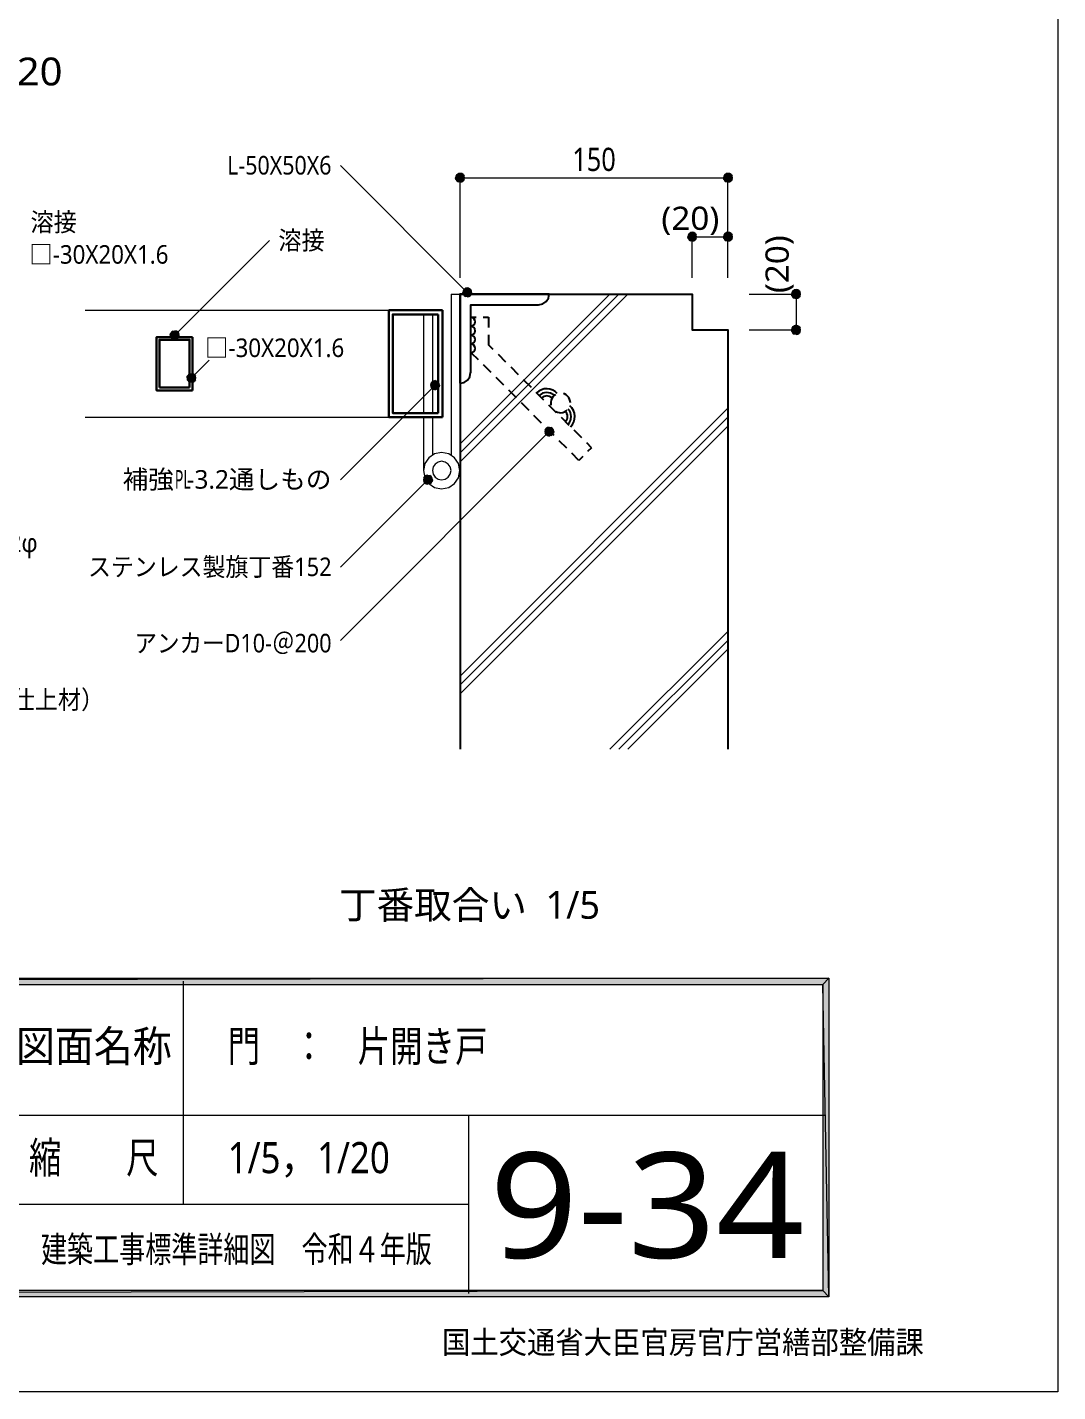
# Model space of a CAD drawing. Header units: millimetres. Extents: x 0 to 420, y 0 to 297.
# Drawn here: x 304.7 to 420.2, y 0 to 152.9 of the extents above; entities that cross this region are included whole.
import ezdxf
from ezdxf.enums import TextEntityAlignment as Align

# ---------------------------------------------------------------- set-up
doc = ezdxf.new("R2010")
doc.units = ezdxf.units.MM
doc.styles.add('kst32b', font='NotoSansJP-Variable.ttf')

msp = doc.modelspace()

# ---------------------------------------------------------------- hatches: boundary and pattern name
h = msp.add_hatch(color=7)
h.paths.add_polyline_path([(352.74, 136.23), (352.7, 136.04), (353.21, 136.04), (352.74, 136.23)])
h.paths.add_polyline_path([(352.7, 136.04), (353.21, 136.04), (352.74, 135.85), (352.7, 136.04)])
h.paths.add_polyline_path([(353.21, 136.04), (352.74, 135.85), (352.85, 135.68), (353.21, 136.04)])
h = msp.add_hatch(color=7)
h.paths.add_polyline_path([(353.21, 136.52), (353.02, 136.5), (353.21, 136.04), (353.21, 136.52)])
h.paths.add_polyline_path([(353.02, 136.5), (353.21, 136.04), (352.85, 136.4), (353.02, 136.5)])
h.paths.add_polyline_path([(353.21, 136.04), (352.85, 136.4), (352.74, 136.23), (353.21, 136.04)])
for points in [[(353.4, 136.5), (353.21, 136.52), (353.21, 136.04), (353.4, 136.5)], [(383.39, 136.5), (383.2, 136.52), (383.2, 136.04), (383.39, 136.5)], [(379.39, 129.9), (379.2, 129.94), (379.2, 129.43), (379.39, 129.9)], [(383.39, 129.9), (383.2, 129.94), (383.2, 129.43), (383.39, 129.9)], [(354.2, 122.75), (354.37, 122.85), (354.01, 123.19), (354.2, 122.75)], [(391.03, 123.47), (390.84, 123.51), (390.84, 123), (391.03, 123.47)], [(391.03, 119.46), (390.84, 119.51), (390.84, 119), (391.03, 119.46)], [(320.78, 118.22), (320.89, 118.05), (321.25, 118.41), (320.78, 118.22)], [(322.64, 113.41), (322.77, 113.24), (323.11, 113.6), (322.64, 113.41)], [(350.88, 112.99), (350.75, 113.16), (350.41, 112.8), (350.88, 112.99)], [(363.66, 107.78), (363.56, 107.95), (363.2, 107.59), (363.66, 107.78)], [(350.08, 102.38), (349.97, 102.55), (349.61, 102.19), (350.08, 102.38)]]:
    msp.add_hatch(color=7).paths.add_polyline_path(points)
h = msp.add_hatch(color=7)
h.paths.add_polyline_path([(353.72, 136.04), (353.67, 136.23), (353.21, 136.04), (353.72, 136.04)])
h.paths.add_polyline_path([(353.67, 136.23), (353.21, 136.04), (353.57, 136.4), (353.67, 136.23)])
h.paths.add_polyline_path([(353.21, 136.04), (353.57, 136.4), (353.4, 136.5), (353.21, 136.04)])
h = msp.add_hatch(color=7)
h.paths.add_polyline_path([(382.74, 136.23), (382.71, 136.04), (383.2, 136.04), (382.74, 136.23)])
h.paths.add_polyline_path([(382.71, 136.04), (383.2, 136.04), (382.74, 135.85), (382.71, 136.04)])
h.paths.add_polyline_path([(383.2, 136.04), (382.74, 135.85), (382.86, 135.68), (383.2, 136.04)])
h = msp.add_hatch(color=7)
h.paths.add_polyline_path([(383.2, 136.52), (383.01, 136.5), (383.2, 136.04), (383.2, 136.52)])
h.paths.add_polyline_path([(383.01, 136.5), (383.2, 136.04), (382.86, 136.4), (383.01, 136.5)])
h.paths.add_polyline_path([(383.2, 136.04), (382.86, 136.4), (382.74, 136.23), (383.2, 136.04)])
h = msp.add_hatch(color=7)
h.paths.add_polyline_path([(383.71, 136.04), (383.67, 136.23), (383.2, 136.04), (383.71, 136.04)])
h.paths.add_polyline_path([(383.67, 136.23), (383.2, 136.04), (383.56, 136.4), (383.67, 136.23)])
h.paths.add_polyline_path([(383.2, 136.04), (383.56, 136.4), (383.39, 136.5), (383.2, 136.04)])
h = msp.add_hatch(color=7)
h.paths.add_polyline_path([(352.85, 135.68), (353.02, 135.57), (353.21, 136.04), (352.85, 135.68)])
h.paths.add_polyline_path([(353.02, 135.57), (353.21, 136.04), (353.21, 135.53), (353.02, 135.57)])
h.paths.add_polyline_path([(353.21, 136.04), (353.21, 135.53), (353.4, 135.57), (353.21, 136.04)])
h = msp.add_hatch(color=7)
h.paths.add_polyline_path([(353.4, 135.57), (353.57, 135.68), (353.21, 136.04), (353.4, 135.57)])
h.paths.add_polyline_path([(353.57, 135.68), (353.21, 136.04), (353.67, 135.85), (353.57, 135.68)])
h.paths.add_polyline_path([(353.21, 136.04), (353.67, 135.85), (353.72, 136.04), (353.21, 136.04)])
h = msp.add_hatch(color=7)
h.paths.add_polyline_path([(382.86, 135.68), (383.01, 135.57), (383.2, 136.04), (382.86, 135.68)])
h.paths.add_polyline_path([(383.01, 135.57), (383.2, 136.04), (383.2, 135.53), (383.01, 135.57)])
h.paths.add_polyline_path([(383.2, 136.04), (383.2, 135.53), (383.39, 135.57), (383.2, 136.04)])
h = msp.add_hatch(color=7)
h.paths.add_polyline_path([(383.39, 135.57), (383.56, 135.68), (383.2, 136.04), (383.39, 135.57)])
h.paths.add_polyline_path([(383.56, 135.68), (383.2, 136.04), (383.67, 135.85), (383.56, 135.68)])
h.paths.add_polyline_path([(383.2, 136.04), (383.67, 135.85), (383.71, 136.04), (383.2, 136.04)])
h = msp.add_hatch(color=7)
h.paths.add_polyline_path([(378.76, 129.62), (378.71, 129.43), (379.2, 129.43), (378.76, 129.62)])
h.paths.add_polyline_path([(378.71, 129.43), (379.2, 129.43), (378.76, 129.24), (378.71, 129.43)])
h.paths.add_polyline_path([(379.2, 129.43), (378.76, 129.24), (378.86, 129.07), (379.2, 129.43)])
h = msp.add_hatch(color=7)
h.paths.add_polyline_path([(379.2, 129.94), (379.01, 129.9), (379.2, 129.43), (379.2, 129.94)])
h.paths.add_polyline_path([(379.01, 129.9), (379.2, 129.43), (378.86, 129.79), (379.01, 129.9)])
h.paths.add_polyline_path([(379.2, 129.43), (378.86, 129.79), (378.76, 129.62), (379.2, 129.43)])
h = msp.add_hatch(color=7)
h.paths.add_polyline_path([(378.86, 129.07), (379.01, 128.97), (379.2, 129.43), (378.86, 129.07)])
h.paths.add_polyline_path([(379.01, 128.97), (379.2, 129.43), (379.2, 128.93), (379.01, 128.97)])
h.paths.add_polyline_path([(379.2, 129.43), (379.2, 128.93), (379.39, 128.97), (379.2, 129.43)])
h = msp.add_hatch(color=7)
h.paths.add_polyline_path([(379.71, 129.43), (379.67, 129.62), (379.2, 129.43), (379.71, 129.43)])
h.paths.add_polyline_path([(379.67, 129.62), (379.2, 129.43), (379.56, 129.79), (379.67, 129.62)])
h.paths.add_polyline_path([(379.2, 129.43), (379.56, 129.79), (379.39, 129.9), (379.2, 129.43)])
h = msp.add_hatch(color=7)
h.paths.add_polyline_path([(379.39, 128.97), (379.56, 129.07), (379.2, 129.43), (379.39, 128.97)])
h.paths.add_polyline_path([(379.56, 129.07), (379.2, 129.43), (379.67, 129.24), (379.56, 129.07)])
h.paths.add_polyline_path([(379.2, 129.43), (379.67, 129.24), (379.71, 129.43), (379.2, 129.43)])
h = msp.add_hatch(color=7)
h.paths.add_polyline_path([(382.74, 129.62), (382.71, 129.43), (383.2, 129.43), (382.74, 129.62)])
h.paths.add_polyline_path([(382.71, 129.43), (383.2, 129.43), (382.74, 129.24), (382.71, 129.43)])
h.paths.add_polyline_path([(383.2, 129.43), (382.74, 129.24), (382.86, 129.07), (383.2, 129.43)])
h = msp.add_hatch(color=7)
h.paths.add_polyline_path([(383.2, 129.94), (383.01, 129.9), (383.2, 129.43), (383.2, 129.94)])
h.paths.add_polyline_path([(383.01, 129.9), (383.2, 129.43), (382.86, 129.79), (383.01, 129.9)])
h.paths.add_polyline_path([(383.2, 129.43), (382.86, 129.79), (382.74, 129.62), (383.2, 129.43)])
h = msp.add_hatch(color=7)
h.paths.add_polyline_path([(382.86, 129.07), (383.01, 128.97), (383.2, 129.43), (382.86, 129.07)])
h.paths.add_polyline_path([(383.01, 128.97), (383.2, 129.43), (383.2, 128.93), (383.01, 128.97)])
h.paths.add_polyline_path([(383.2, 129.43), (383.2, 128.93), (383.39, 128.97), (383.2, 129.43)])
h = msp.add_hatch(color=7)
h.paths.add_polyline_path([(383.71, 129.43), (383.67, 129.62), (383.2, 129.43), (383.71, 129.43)])
h.paths.add_polyline_path([(383.67, 129.62), (383.2, 129.43), (383.56, 129.79), (383.67, 129.62)])
h.paths.add_polyline_path([(383.2, 129.43), (383.56, 129.79), (383.39, 129.9), (383.2, 129.43)])
h = msp.add_hatch(color=7)
h.paths.add_polyline_path([(383.39, 128.97), (383.56, 129.07), (383.2, 129.43), (383.39, 128.97)])
h.paths.add_polyline_path([(383.56, 129.07), (383.2, 129.43), (383.67, 129.24), (383.56, 129.07)])
h.paths.add_polyline_path([(383.2, 129.43), (383.67, 129.24), (383.71, 129.43), (383.2, 129.43)])
h = msp.add_hatch(color=7)
h.paths.add_polyline_path([(353.55, 123.38), (353.5, 123.19), (354.01, 123.19), (353.55, 123.38)])
h.paths.add_polyline_path([(353.5, 123.19), (354.01, 123.19), (353.55, 123), (353.5, 123.19)])
h.paths.add_polyline_path([(354.01, 123.19), (353.55, 123), (353.65, 122.85), (354.01, 123.19)])
h = msp.add_hatch(color=7)
h.paths.add_polyline_path([(354.01, 123.7), (353.82, 123.66), (354.01, 123.19), (354.01, 123.7)])
h.paths.add_polyline_path([(353.82, 123.66), (354.01, 123.19), (353.65, 123.55), (353.82, 123.66)])
h.paths.add_polyline_path([(354.01, 123.19), (353.65, 123.55), (353.55, 123.38), (354.01, 123.19)])
h = msp.add_hatch(color=7)
h.paths.add_polyline_path([(353.65, 122.85), (353.82, 122.75), (354.01, 123.19), (353.65, 122.85)])
h.paths.add_polyline_path([(353.82, 122.75), (354.01, 123.19), (354.01, 122.7), (353.82, 122.75)])
h.paths.add_polyline_path([(354.01, 123.19), (354.01, 122.7), (354.2, 122.75), (354.01, 123.19)])
h = msp.add_hatch(color=7)
h.paths.add_polyline_path([(354.48, 123.38), (354.37, 123.55), (354.01, 123.19), (354.48, 123.38)])
h.paths.add_polyline_path([(354.37, 123.55), (354.01, 123.19), (354.2, 123.66), (354.37, 123.55)])
h.paths.add_polyline_path([(354.01, 123.19), (354.2, 123.66), (354.01, 123.7), (354.01, 123.19)])
h = msp.add_hatch(color=7)
h.paths.add_polyline_path([(354.37, 122.85), (354.48, 123), (354.01, 123.19), (354.37, 122.85)])
h.paths.add_polyline_path([(354.48, 123), (354.01, 123.19), (354.5, 123.19), (354.48, 123)])
h.paths.add_polyline_path([(354.01, 123.19), (354.5, 123.19), (354.48, 123.38), (354.01, 123.19)])
h = msp.add_hatch(color=7)
h.paths.add_polyline_path([(390.38, 123.19), (390.33, 123), (390.84, 123), (390.38, 123.19)])
h.paths.add_polyline_path([(390.33, 123), (390.84, 123), (390.38, 122.81), (390.33, 123)])
h.paths.add_polyline_path([(390.84, 123), (390.38, 122.81), (390.48, 122.64), (390.84, 123)])
h = msp.add_hatch(color=7)
h.paths.add_polyline_path([(390.84, 123.51), (390.65, 123.47), (390.84, 123), (390.84, 123.51)])
h.paths.add_polyline_path([(390.65, 123.47), (390.84, 123), (390.48, 123.36), (390.65, 123.47)])
h.paths.add_polyline_path([(390.84, 123), (390.48, 123.36), (390.38, 123.19), (390.84, 123)])
h = msp.add_hatch(color=7)
h.paths.add_polyline_path([(390.48, 122.64), (390.65, 122.53), (390.84, 123), (390.48, 122.64)])
h.paths.add_polyline_path([(390.65, 122.53), (390.84, 123), (390.84, 122.49), (390.65, 122.53)])
h.paths.add_polyline_path([(390.84, 123), (390.84, 122.49), (391.03, 122.53), (390.84, 123)])
h = msp.add_hatch(color=7)
h.paths.add_polyline_path([(391.35, 123), (391.31, 123.19), (390.84, 123), (391.35, 123)])
h.paths.add_polyline_path([(391.31, 123.19), (390.84, 123), (391.2, 123.36), (391.31, 123.19)])
h.paths.add_polyline_path([(390.84, 123), (391.2, 123.36), (391.03, 123.47), (390.84, 123)])
h = msp.add_hatch(color=7)
h.paths.add_polyline_path([(391.03, 122.53), (391.2, 122.64), (390.84, 123), (391.03, 122.53)])
h.paths.add_polyline_path([(391.2, 122.64), (390.84, 123), (391.31, 122.81), (391.2, 122.64)])
h.paths.add_polyline_path([(390.84, 123), (391.31, 122.81), (391.35, 123), (390.84, 123)])
h = msp.add_hatch(color=7)
h.paths.add_polyline_path([(390.84, 119.51), (390.65, 119.46), (390.84, 119), (390.84, 119.51)])
h.paths.add_polyline_path([(390.65, 119.46), (390.84, 119), (390.48, 119.36), (390.65, 119.46)])
h.paths.add_polyline_path([(390.84, 119), (390.48, 119.36), (390.38, 119.19), (390.84, 119)])
h = msp.add_hatch(color=7)
h.paths.add_polyline_path([(391.35, 119), (391.31, 119.19), (390.84, 119), (391.35, 119)])
h.paths.add_polyline_path([(391.31, 119.19), (390.84, 119), (391.2, 119.36), (391.31, 119.19)])
h.paths.add_polyline_path([(390.84, 119), (391.2, 119.36), (391.03, 119.46), (390.84, 119)])
h = msp.add_hatch(color=7)
h.paths.add_polyline_path([(320.89, 118.75), (320.78, 118.6), (321.25, 118.41), (320.89, 118.75)])
h.paths.add_polyline_path([(320.78, 118.6), (321.25, 118.41), (320.74, 118.41), (320.78, 118.6)])
h.paths.add_polyline_path([(321.25, 118.41), (320.74, 118.41), (320.78, 118.22), (321.25, 118.41)])
h = msp.add_hatch(color=7)
h.paths.add_polyline_path([(321.44, 118.85), (321.25, 118.89), (321.25, 118.41), (321.44, 118.85)])
h.paths.add_polyline_path([(321.25, 118.89), (321.25, 118.41), (321.06, 118.85), (321.25, 118.89)])
h.paths.add_polyline_path([(321.25, 118.41), (321.06, 118.85), (320.89, 118.75), (321.25, 118.41)])
h = msp.add_hatch(color=7)
h.paths.add_polyline_path([(320.89, 118.05), (321.06, 117.94), (321.25, 118.41), (320.89, 118.05)])
h.paths.add_polyline_path([(321.06, 117.94), (321.25, 118.41), (321.25, 117.9), (321.06, 117.94)])
h.paths.add_polyline_path([(321.25, 118.41), (321.25, 117.9), (321.44, 117.94), (321.25, 118.41)])
h = msp.add_hatch(color=7)
h.paths.add_polyline_path([(321.75, 118.41), (321.71, 118.6), (321.25, 118.41), (321.75, 118.41)])
h.paths.add_polyline_path([(321.71, 118.6), (321.25, 118.41), (321.61, 118.75), (321.71, 118.6)])
h.paths.add_polyline_path([(321.25, 118.41), (321.61, 118.75), (321.44, 118.85), (321.25, 118.41)])
h = msp.add_hatch(color=7)
h.paths.add_polyline_path([(321.44, 117.94), (321.61, 118.05), (321.25, 118.41), (321.44, 117.94)])
h.paths.add_polyline_path([(321.61, 118.05), (321.25, 118.41), (321.71, 118.22), (321.61, 118.05)])
h.paths.add_polyline_path([(321.25, 118.41), (321.71, 118.22), (321.75, 118.41), (321.25, 118.41)])
h = msp.add_hatch(color=7)
h.paths.add_polyline_path([(390.38, 119.19), (390.33, 119), (390.84, 119), (390.38, 119.19)])
h.paths.add_polyline_path([(390.33, 119), (390.84, 119), (390.38, 118.81), (390.33, 119)])
h.paths.add_polyline_path([(390.84, 119), (390.38, 118.81), (390.48, 118.64), (390.84, 119)])
h = msp.add_hatch(color=7)
h.paths.add_polyline_path([(390.48, 118.64), (390.65, 118.53), (390.84, 119), (390.48, 118.64)])
h.paths.add_polyline_path([(390.65, 118.53), (390.84, 119), (390.84, 118.49), (390.65, 118.53)])
h.paths.add_polyline_path([(390.84, 119), (390.84, 118.49), (391.03, 118.53), (390.84, 119)])
h = msp.add_hatch(color=7)
h.paths.add_polyline_path([(391.03, 118.53), (391.2, 118.64), (390.84, 119), (391.03, 118.53)])
h.paths.add_polyline_path([(391.2, 118.64), (390.84, 119), (391.31, 118.81), (391.2, 118.64)])
h.paths.add_polyline_path([(390.84, 119), (391.31, 118.81), (391.35, 119), (390.84, 119)])
h = msp.add_hatch(color=7)
h.paths.add_polyline_path([(322.77, 113.96), (322.64, 113.79), (323.11, 113.6), (322.77, 113.96)])
h.paths.add_polyline_path([(322.64, 113.79), (323.11, 113.6), (322.62, 113.6), (322.64, 113.79)])
h.paths.add_polyline_path([(323.11, 113.6), (322.62, 113.6), (322.64, 113.41), (323.11, 113.6)])
h = msp.add_hatch(color=7)
h.paths.add_polyline_path([(323.3, 114.07), (323.11, 114.09), (323.11, 113.6), (323.3, 114.07)])
h.paths.add_polyline_path([(323.11, 114.09), (323.11, 113.6), (322.92, 114.07), (323.11, 114.09)])
h.paths.add_polyline_path([(323.11, 113.6), (322.92, 114.07), (322.77, 113.96), (323.11, 113.6)])
h = msp.add_hatch(color=7)
h.paths.add_polyline_path([(322.77, 113.24), (322.92, 113.14), (323.11, 113.6), (322.77, 113.24)])
h.paths.add_polyline_path([(322.92, 113.14), (323.11, 113.6), (323.11, 113.09), (322.92, 113.14)])
h.paths.add_polyline_path([(323.11, 113.6), (323.11, 113.09), (323.3, 113.14), (323.11, 113.6)])
h = msp.add_hatch(color=7)
h.paths.add_polyline_path([(323.62, 113.6), (323.57, 113.79), (323.11, 113.6), (323.62, 113.6)])
h.paths.add_polyline_path([(323.57, 113.79), (323.11, 113.6), (323.47, 113.96), (323.57, 113.79)])
h.paths.add_polyline_path([(323.11, 113.6), (323.47, 113.96), (323.3, 114.07), (323.11, 113.6)])
h = msp.add_hatch(color=7)
h.paths.add_polyline_path([(323.3, 113.14), (323.47, 113.24), (323.11, 113.6), (323.3, 113.14)])
h.paths.add_polyline_path([(323.47, 113.24), (323.11, 113.6), (323.57, 113.41), (323.47, 113.24)])
h.paths.add_polyline_path([(323.11, 113.6), (323.57, 113.41), (323.62, 113.6), (323.11, 113.6)])
h = msp.add_hatch(color=7)
h.paths.add_polyline_path([(350.22, 113.26), (350.05, 113.16), (350.41, 112.8), (350.22, 113.26)])
h.paths.add_polyline_path([(350.05, 113.16), (350.41, 112.8), (349.95, 112.99), (350.05, 113.16)])
h.paths.add_polyline_path([(350.41, 112.8), (349.95, 112.99), (349.91, 112.8), (350.41, 112.8)])
h = msp.add_hatch(color=7)
h.paths.add_polyline_path([(350.75, 113.16), (350.6, 113.26), (350.41, 112.8), (350.75, 113.16)])
h.paths.add_polyline_path([(350.6, 113.26), (350.41, 112.8), (350.41, 113.31), (350.6, 113.26)])
h.paths.add_polyline_path([(350.41, 112.8), (350.41, 113.31), (350.22, 113.26), (350.41, 112.8)])
h = msp.add_hatch(color=7)
h.paths.add_polyline_path([(349.91, 112.8), (349.95, 112.61), (350.41, 112.8), (349.91, 112.8)])
h.paths.add_polyline_path([(349.95, 112.61), (350.41, 112.8), (350.05, 112.44), (349.95, 112.61)])
h.paths.add_polyline_path([(350.41, 112.8), (350.05, 112.44), (350.22, 112.33), (350.41, 112.8)])
h = msp.add_hatch(color=7)
h.paths.add_polyline_path([(350.22, 112.33), (350.41, 112.29), (350.41, 112.8), (350.22, 112.33)])
h.paths.add_polyline_path([(350.41, 112.29), (350.41, 112.8), (350.6, 112.33), (350.41, 112.29)])
h.paths.add_polyline_path([(350.41, 112.8), (350.6, 112.33), (350.75, 112.44), (350.41, 112.8)])
h = msp.add_hatch(color=7)
h.paths.add_polyline_path([(350.75, 112.44), (350.88, 112.61), (350.41, 112.8), (350.75, 112.44)])
h.paths.add_polyline_path([(350.88, 112.61), (350.41, 112.8), (350.9, 112.8), (350.88, 112.61)])
h.paths.add_polyline_path([(350.41, 112.8), (350.9, 112.8), (350.88, 112.99), (350.41, 112.8)])
h = msp.add_hatch(color=7)
h.paths.add_polyline_path([(363.01, 108.06), (362.86, 107.95), (363.2, 107.59), (363.01, 108.06)])
h.paths.add_polyline_path([(362.86, 107.95), (363.2, 107.59), (362.75, 107.78), (362.86, 107.95)])
h.paths.add_polyline_path([(363.2, 107.59), (362.75, 107.78), (362.71, 107.59), (363.2, 107.59)])
h = msp.add_hatch(color=7)
h.paths.add_polyline_path([(362.71, 107.59), (362.75, 107.4), (363.2, 107.59), (362.71, 107.59)])
h.paths.add_polyline_path([(362.75, 107.4), (363.2, 107.59), (362.86, 107.25), (362.75, 107.4)])
h.paths.add_polyline_path([(363.2, 107.59), (362.86, 107.25), (363.01, 107.15), (363.2, 107.59)])
h = msp.add_hatch(color=7)
h.paths.add_polyline_path([(363.56, 107.95), (363.39, 108.06), (363.2, 107.59), (363.56, 107.95)])
h.paths.add_polyline_path([(363.39, 108.06), (363.2, 107.59), (363.2, 108.1), (363.39, 108.06)])
h.paths.add_polyline_path([(363.2, 107.59), (363.2, 108.1), (363.01, 108.06), (363.2, 107.59)])
h = msp.add_hatch(color=7)
h.paths.add_polyline_path([(363.01, 107.15), (363.2, 107.1), (363.2, 107.59), (363.01, 107.15)])
h.paths.add_polyline_path([(363.2, 107.1), (363.2, 107.59), (363.39, 107.15), (363.2, 107.1)])
h.paths.add_polyline_path([(363.2, 107.59), (363.39, 107.15), (363.56, 107.25), (363.2, 107.59)])
h = msp.add_hatch(color=7)
h.paths.add_polyline_path([(363.56, 107.25), (363.66, 107.4), (363.2, 107.59), (363.56, 107.25)])
h.paths.add_polyline_path([(363.66, 107.4), (363.2, 107.59), (363.71, 107.59), (363.66, 107.4)])
h.paths.add_polyline_path([(363.2, 107.59), (363.71, 107.59), (363.66, 107.78), (363.2, 107.59)])
h = msp.add_hatch(color=7)
h.paths.add_polyline_path([(349.42, 102.66), (349.25, 102.55), (349.61, 102.19), (349.42, 102.66)])
h.paths.add_polyline_path([(349.25, 102.55), (349.61, 102.19), (349.14, 102.38), (349.25, 102.55)])
h.paths.add_polyline_path([(349.61, 102.19), (349.14, 102.38), (349.1, 102.19), (349.61, 102.19)])
h = msp.add_hatch(color=7)
h.paths.add_polyline_path([(349.97, 102.55), (349.8, 102.66), (349.61, 102.19), (349.97, 102.55)])
h.paths.add_polyline_path([(349.8, 102.66), (349.61, 102.19), (349.61, 102.7), (349.8, 102.66)])
h.paths.add_polyline_path([(349.61, 102.19), (349.61, 102.7), (349.42, 102.66), (349.61, 102.19)])
h = msp.add_hatch(color=7)
h.paths.add_polyline_path([(349.1, 102.19), (349.14, 102), (349.61, 102.19), (349.1, 102.19)])
h.paths.add_polyline_path([(349.14, 102), (349.61, 102.19), (349.25, 101.85), (349.14, 102)])
h.paths.add_polyline_path([(349.61, 102.19), (349.25, 101.85), (349.42, 101.73), (349.61, 102.19)])
h = msp.add_hatch(color=7)
h.paths.add_polyline_path([(349.42, 101.73), (349.61, 101.71), (349.61, 102.19), (349.42, 101.73)])
h.paths.add_polyline_path([(349.61, 101.71), (349.61, 102.19), (349.8, 101.73), (349.61, 101.71)])
h.paths.add_polyline_path([(349.61, 102.19), (349.8, 101.73), (349.97, 101.85), (349.61, 102.19)])
h = msp.add_hatch(color=7)
h.paths.add_polyline_path([(349.97, 101.85), (350.08, 102), (349.61, 102.19), (349.97, 101.85)])
h.paths.add_polyline_path([(350.08, 102), (349.61, 102.19), (350.12, 102.19), (350.08, 102)])
h.paths.add_polyline_path([(349.61, 102.19), (350.12, 102.19), (350.08, 102.38), (349.61, 102.19)])
h = msp.add_hatch(color=7)
h.paths.add_polyline_path([(393.83, 11.35), (394.53, 10.65), (393.83, 45.64), (393.83, 11.35)])
h.paths.add_polyline_path([(394.53, 10.65), (393.83, 45.64), (394.53, 46.33), (394.53, 10.65)])
h.paths.add_polyline_path([(393.83, 45.64), (394.53, 46.33), (26.52, 45.64), (393.83, 45.64)])
h.paths.add_polyline_path([(394.53, 46.33), (26.52, 45.64), (25.82, 46.33), (394.53, 46.33)])
h.paths.add_polyline_path([(26.52, 45.64), (25.82, 46.33), (26.52, 11.35), (26.52, 45.64)])
h.paths.add_polyline_path([(25.82, 46.33), (26.52, 11.35), (25.82, 10.65), (25.82, 46.33)])
h.paths.add_polyline_path([(26.52, 11.35), (25.82, 10.65), (393.83, 11.35), (26.52, 11.35)])
h.paths.add_polyline_path([(25.82, 10.65), (393.83, 11.35), (394.53, 10.65), (25.82, 10.65)])

# ---------------------------------------------------------------- linework, layer by layer
at = {"lineweight": 13}
for points in [[(0.19, 0), (0.19, 296.97), (420.16, 296.97), (420.16, 0)], [(353.19, 103.22), (353.03, 104.01), (352.59, 104.66), (351.94, 105.1), (351.14, 105.26), (350.35, 105.1), (349.7, 104.66), (349.26, 104.01), (349.1, 103.22), (349.26, 102.42), (349.7, 101.77), (350.35, 101.34), (351.14, 101.18), (351.94, 101.34), (352.59, 101.77), (353.03, 102.42)], [(352.19, 103.22), (352.11, 103.63), (351.89, 103.96), (351.55, 104.18), (351.14, 104.27), (350.74, 104.18), (350.4, 103.96), (350.18, 103.63), (350.1, 103.22), (350.18, 102.81), (350.4, 102.48), (350.74, 102.25), (351.14, 102.17), (351.55, 102.25), (351.89, 102.48), (352.11, 102.81)]]:
    msp.add_lwpolyline(points, close=True, dxfattribs=at)
for points in [[(354.01, 123.19), (339.81, 137.41)], [(353.21, 124.82), (353.21, 136.04)], [(353.21, 136.04), (383.2, 136.04)], [(383.2, 124.82), (383.2, 136.04)], [(321.25, 118.41), (331.85, 129.01)], [(379.2, 124.82), (379.2, 129.43)], [(379.2, 129.43), (383.2, 129.43)], [(352.21, 123), (353.21, 123)], [(352.21, 123), (352.21, 104.97)], [(353.21, 104.2), (372, 123)], [(353.21, 105.2), (371.01, 123)], [(353.21, 106.21), (369.99, 123)], [(385.61, 123), (390.84, 123)], [(390.84, 123), (390.84, 119)], [(311.21, 121.2), (345.21, 121.2)], [(349.1, 120.73), (349.1, 109.66)], [(350.12, 120.73), (350.12, 109.66)], [(385.61, 119), (390.84, 119)], [(323.11, 113.6), (325.1, 115.59)], [(350.41, 112.8), (339.81, 102.19)], [(353.21, 80.2), (383.2, 110.21)], [(311.21, 109.2), (345.21, 109.2)], [(349.1, 109.2), (349.1, 103.21)], [(350.12, 109.2), (350.12, 104.97)], [(353.21, 79.21), (383.2, 109.2)], [(363.2, 107.59), (339.81, 84.2)], [(353.21, 78.21), (383.2, 108.2)], [(349.61, 102.19), (339.81, 92.39)], [(369.99, 72.01), (383.2, 85.2)], [(371.01, 72.01), (383.2, 84.2)], [(372, 72.01), (383.2, 83.21)], [(322.18, 46), (322.18, 21)], [(302.18, 30.99), (394.17, 30.99)], [(354.16, 30.99), (354.16, 10.99)], [(302.18, 21), (354.16, 21)]]:
    msp.add_lwpolyline(points, dxfattribs=at)
at = {"lineweight": 0}
for points in [[(352.74, 136.23), (352.7, 136.04), (353.21, 136.04)], [(353.21, 136.04), (352.85, 136.4), (352.74, 136.23)], [(353.02, 136.5), (353.21, 136.04), (352.85, 136.4)], [(353.21, 136.52), (353.02, 136.5), (353.21, 136.04)], [(353.4, 136.5), (353.21, 136.52), (353.21, 136.04)], [(353.21, 136.04), (353.57, 136.4), (353.4, 136.5)], [(353.67, 136.23), (353.21, 136.04), (353.57, 136.4)], [(353.72, 136.04), (353.67, 136.23), (353.21, 136.04)], [(382.74, 136.23), (382.71, 136.04), (383.2, 136.04)], [(383.2, 136.04), (382.86, 136.4), (382.74, 136.23)], [(383.01, 136.5), (383.2, 136.04), (382.86, 136.4)], [(383.2, 136.52), (383.01, 136.5), (383.2, 136.04)], [(383.39, 136.5), (383.2, 136.52), (383.2, 136.04)], [(383.2, 136.04), (383.56, 136.4), (383.39, 136.5)], [(383.67, 136.23), (383.2, 136.04), (383.56, 136.4)], [(383.71, 136.04), (383.67, 136.23), (383.2, 136.04)], [(352.7, 136.04), (353.21, 136.04), (352.74, 135.85)], [(353.21, 136.04), (352.74, 135.85), (352.85, 135.68)], [(352.85, 135.68), (353.02, 135.57), (353.21, 136.04)], [(353.02, 135.57), (353.21, 136.04), (353.21, 135.53)], [(353.21, 136.04), (353.21, 135.53), (353.4, 135.57)], [(353.4, 135.57), (353.57, 135.68), (353.21, 136.04)], [(353.57, 135.68), (353.21, 136.04), (353.67, 135.85)], [(353.21, 136.04), (353.67, 135.85), (353.72, 136.04)], [(382.71, 136.04), (383.2, 136.04), (382.74, 135.85)], [(383.2, 136.04), (382.74, 135.85), (382.86, 135.68)], [(382.86, 135.68), (383.01, 135.57), (383.2, 136.04)], [(383.01, 135.57), (383.2, 136.04), (383.2, 135.53)], [(383.2, 136.04), (383.2, 135.53), (383.39, 135.57)], [(383.39, 135.57), (383.56, 135.68), (383.2, 136.04)], [(383.56, 135.68), (383.2, 136.04), (383.67, 135.85)], [(383.2, 136.04), (383.67, 135.85), (383.71, 136.04)], [(378.76, 129.62), (378.71, 129.43), (379.2, 129.43)], [(378.71, 129.43), (379.2, 129.43), (378.76, 129.24)], [(379.2, 129.43), (378.86, 129.79), (378.76, 129.62)], [(379.2, 129.43), (378.76, 129.24), (378.86, 129.07)], [(379.01, 129.9), (379.2, 129.43), (378.86, 129.79)], [(378.86, 129.07), (379.01, 128.97), (379.2, 129.43)], [(379.2, 129.94), (379.01, 129.9), (379.2, 129.43)], [(379.01, 128.97), (379.2, 129.43), (379.2, 128.93)], [(379.39, 129.9), (379.2, 129.94), (379.2, 129.43)], [(379.2, 129.43), (379.56, 129.79), (379.39, 129.9)], [(379.67, 129.62), (379.2, 129.43), (379.56, 129.79)], [(379.71, 129.43), (379.67, 129.62), (379.2, 129.43)], [(379.2, 129.43), (379.2, 128.93), (379.39, 128.97)], [(379.39, 128.97), (379.56, 129.07), (379.2, 129.43)], [(379.56, 129.07), (379.2, 129.43), (379.67, 129.24)], [(379.2, 129.43), (379.67, 129.24), (379.71, 129.43)], [(382.74, 129.62), (382.71, 129.43), (383.2, 129.43)], [(382.71, 129.43), (383.2, 129.43), (382.74, 129.24)], [(383.2, 129.43), (382.86, 129.79), (382.74, 129.62)], [(383.2, 129.43), (382.74, 129.24), (382.86, 129.07)], [(383.01, 129.9), (383.2, 129.43), (382.86, 129.79)], [(382.86, 129.07), (383.01, 128.97), (383.2, 129.43)], [(383.2, 129.94), (383.01, 129.9), (383.2, 129.43)], [(383.01, 128.97), (383.2, 129.43), (383.2, 128.93)], [(383.39, 129.9), (383.2, 129.94), (383.2, 129.43)], [(383.2, 129.43), (383.56, 129.79), (383.39, 129.9)], [(383.67, 129.62), (383.2, 129.43), (383.56, 129.79)], [(383.71, 129.43), (383.67, 129.62), (383.2, 129.43)], [(383.2, 129.43), (383.2, 128.93), (383.39, 128.97)], [(383.39, 128.97), (383.56, 129.07), (383.2, 129.43)], [(383.56, 129.07), (383.2, 129.43), (383.67, 129.24)], [(383.2, 129.43), (383.67, 129.24), (383.71, 129.43)], [(353.55, 123.38), (353.5, 123.19), (354.01, 123.19)], [(353.5, 123.19), (354.01, 123.19), (353.55, 123)], [(354.01, 123.19), (353.65, 123.55), (353.55, 123.38)], [(354.01, 123.19), (353.55, 123), (353.65, 122.85)], [(353.82, 123.66), (354.01, 123.19), (353.65, 123.55)], [(353.65, 122.85), (353.82, 122.75), (354.01, 123.19)], [(354.01, 123.7), (353.82, 123.66), (354.01, 123.19)], [(353.82, 122.75), (354.01, 123.19), (354.01, 122.7)], [(354.01, 123.19), (354.2, 123.66), (354.01, 123.7)], [(354.37, 123.55), (354.01, 123.19), (354.2, 123.66)], [(354.48, 123.38), (354.37, 123.55), (354.01, 123.19)], [(354.01, 123.19), (354.5, 123.19), (354.48, 123.38)], [(354.37, 122.85), (354.48, 123), (354.01, 123.19)], [(354.48, 123), (354.01, 123.19), (354.5, 123.19)], [(354.01, 123.19), (354.01, 122.7), (354.2, 122.75)], [(354.2, 122.75), (354.37, 122.85), (354.01, 123.19)], [(390.38, 123.19), (390.33, 123), (390.84, 123)], [(390.33, 123), (390.84, 123), (390.38, 122.81)], [(390.84, 123), (390.48, 123.36), (390.38, 123.19)], [(390.84, 123), (390.38, 122.81), (390.48, 122.64)], [(390.65, 123.47), (390.84, 123), (390.48, 123.36)], [(390.48, 122.64), (390.65, 122.53), (390.84, 123)], [(390.84, 123.51), (390.65, 123.47), (390.84, 123)], [(390.65, 122.53), (390.84, 123), (390.84, 122.49)], [(391.03, 123.47), (390.84, 123.51), (390.84, 123)], [(390.84, 123), (391.2, 123.36), (391.03, 123.47)], [(391.31, 123.19), (390.84, 123), (391.2, 123.36)], [(391.35, 123), (391.31, 123.19), (390.84, 123)], [(390.84, 123), (390.84, 122.49), (391.03, 122.53)], [(391.03, 122.53), (391.2, 122.64), (390.84, 123)], [(391.2, 122.64), (390.84, 123), (391.31, 122.81)], [(390.84, 123), (391.31, 122.81), (391.35, 123)], [(390.84, 119), (390.48, 119.36), (390.38, 119.19)], [(390.65, 119.46), (390.84, 119), (390.48, 119.36)], [(390.84, 119.51), (390.65, 119.46), (390.84, 119)], [(391.03, 119.46), (390.84, 119.51), (390.84, 119)], [(390.84, 119), (391.2, 119.36), (391.03, 119.46)], [(391.31, 119.19), (390.84, 119), (391.2, 119.36)], [(320.78, 118.6), (321.25, 118.41), (320.74, 118.41)], [(321.25, 118.41), (320.74, 118.41), (320.78, 118.22)], [(320.89, 118.75), (320.78, 118.6), (321.25, 118.41)], [(320.78, 118.22), (320.89, 118.05), (321.25, 118.41)], [(321.25, 118.41), (321.06, 118.85), (320.89, 118.75)], [(320.89, 118.05), (321.06, 117.94), (321.25, 118.41)], [(321.25, 118.89), (321.25, 118.41), (321.06, 118.85)], [(321.06, 117.94), (321.25, 118.41), (321.25, 117.9)], [(321.44, 118.85), (321.25, 118.89), (321.25, 118.41)], [(321.25, 118.41), (321.61, 118.75), (321.44, 118.85)], [(321.71, 118.6), (321.25, 118.41), (321.61, 118.75)], [(321.75, 118.41), (321.71, 118.6), (321.25, 118.41)], [(321.25, 118.41), (321.25, 117.9), (321.44, 117.94)], [(321.44, 117.94), (321.61, 118.05), (321.25, 118.41)], [(321.61, 118.05), (321.25, 118.41), (321.71, 118.22)], [(321.25, 118.41), (321.71, 118.22), (321.75, 118.41)], [(390.38, 119.19), (390.33, 119), (390.84, 119)], [(390.33, 119), (390.84, 119), (390.38, 118.81)], [(390.84, 119), (390.38, 118.81), (390.48, 118.64)], [(390.48, 118.64), (390.65, 118.53), (390.84, 119)], [(390.65, 118.53), (390.84, 119), (390.84, 118.49)], [(391.35, 119), (391.31, 119.19), (390.84, 119)], [(390.84, 119), (390.84, 118.49), (391.03, 118.53)], [(391.03, 118.53), (391.2, 118.64), (390.84, 119)], [(391.2, 118.64), (390.84, 119), (391.31, 118.81)], [(390.84, 119), (391.31, 118.81), (391.35, 119)], [(322.64, 113.79), (323.11, 113.6), (322.62, 113.6)], [(323.11, 113.6), (322.62, 113.6), (322.64, 113.41)], [(322.77, 113.96), (322.64, 113.79), (323.11, 113.6)], [(322.64, 113.41), (322.77, 113.24), (323.11, 113.6)], [(323.11, 113.6), (322.92, 114.07), (322.77, 113.96)], [(322.77, 113.24), (322.92, 113.14), (323.11, 113.6)], [(323.11, 114.09), (323.11, 113.6), (322.92, 114.07)], [(322.92, 113.14), (323.11, 113.6), (323.11, 113.09)], [(323.3, 114.07), (323.11, 114.09), (323.11, 113.6)], [(323.11, 113.6), (323.47, 113.96), (323.3, 114.07)], [(323.57, 113.79), (323.11, 113.6), (323.47, 113.96)], [(323.62, 113.6), (323.57, 113.79), (323.11, 113.6)], [(323.11, 113.6), (323.11, 113.09), (323.3, 113.14)], [(323.3, 113.14), (323.47, 113.24), (323.11, 113.6)], [(323.47, 113.24), (323.11, 113.6), (323.57, 113.41)], [(323.11, 113.6), (323.57, 113.41), (323.62, 113.6)], [(350.05, 113.16), (350.41, 112.8), (349.95, 112.99)], [(350.22, 113.26), (350.05, 113.16), (350.41, 112.8)], [(350.41, 112.8), (350.41, 113.31), (350.22, 113.26)], [(350.6, 113.26), (350.41, 112.8), (350.41, 113.31)], [(350.75, 113.16), (350.6, 113.26), (350.41, 112.8)], [(350.88, 112.99), (350.75, 113.16), (350.41, 112.8)], [(350.41, 112.8), (349.95, 112.99), (349.91, 112.8)], [(349.91, 112.8), (349.95, 112.61), (350.41, 112.8)], [(349.95, 112.61), (350.41, 112.8), (350.05, 112.44)], [(350.41, 112.8), (350.05, 112.44), (350.22, 112.33)], [(350.22, 112.33), (350.41, 112.29), (350.41, 112.8)], [(350.41, 112.8), (350.9, 112.8), (350.88, 112.99)], [(350.41, 112.29), (350.41, 112.8), (350.6, 112.33)], [(350.41, 112.8), (350.6, 112.33), (350.75, 112.44)], [(350.75, 112.44), (350.88, 112.61), (350.41, 112.8)], [(350.88, 112.61), (350.41, 112.8), (350.9, 112.8)], [(363.2, 107.59), (362.75, 107.78), (362.71, 107.59)], [(362.71, 107.59), (362.75, 107.4), (363.2, 107.59)], [(362.86, 107.95), (363.2, 107.59), (362.75, 107.78)], [(362.75, 107.4), (363.2, 107.59), (362.86, 107.25)], [(363.01, 108.06), (362.86, 107.95), (363.2, 107.59)], [(363.2, 107.59), (362.86, 107.25), (363.01, 107.15)], [(363.2, 107.59), (363.2, 108.1), (363.01, 108.06)], [(363.01, 107.15), (363.2, 107.1), (363.2, 107.59)], [(363.39, 108.06), (363.2, 107.59), (363.2, 108.1)], [(363.56, 107.95), (363.39, 108.06), (363.2, 107.59)], [(363.66, 107.78), (363.56, 107.95), (363.2, 107.59)], [(363.2, 107.59), (363.71, 107.59), (363.66, 107.78)], [(363.2, 107.1), (363.2, 107.59), (363.39, 107.15)], [(363.2, 107.59), (363.39, 107.15), (363.56, 107.25)], [(363.56, 107.25), (363.66, 107.4), (363.2, 107.59)], [(363.66, 107.4), (363.2, 107.59), (363.71, 107.59)], [(349.25, 102.55), (349.61, 102.19), (349.14, 102.38)], [(349.42, 102.66), (349.25, 102.55), (349.61, 102.19)], [(349.61, 102.19), (349.61, 102.7), (349.42, 102.66)], [(349.8, 102.66), (349.61, 102.19), (349.61, 102.7)], [(349.97, 102.55), (349.8, 102.66), (349.61, 102.19)], [(350.08, 102.38), (349.97, 102.55), (349.61, 102.19)], [(349.61, 102.19), (349.14, 102.38), (349.1, 102.19)], [(349.1, 102.19), (349.14, 102), (349.61, 102.19)], [(349.14, 102), (349.61, 102.19), (349.25, 101.85)], [(349.61, 102.19), (349.25, 101.85), (349.42, 101.73)], [(349.42, 101.73), (349.61, 101.71), (349.61, 102.19)], [(349.61, 102.19), (350.12, 102.19), (350.08, 102.38)], [(349.61, 101.71), (349.61, 102.19), (349.8, 101.73)], [(349.61, 102.19), (349.8, 101.73), (349.97, 101.85)], [(349.97, 101.85), (350.08, 102), (349.61, 102.19)], [(350.08, 102), (349.61, 102.19), (350.12, 102.19)], [(394.53, 46.33), (26.52, 45.64), (25.82, 46.33)], [(393.83, 45.64), (394.53, 46.33), (26.52, 45.64)], [(394.53, 10.65), (393.83, 45.64), (394.53, 46.33)], [(393.83, 11.35), (394.53, 10.65), (393.83, 45.64)], [(26.52, 11.35), (25.82, 10.65), (393.83, 11.35)], [(25.82, 10.65), (393.83, 11.35), (394.53, 10.65)]]:
    msp.add_lwpolyline(points, close=True, dxfattribs=at)
at = {"lineweight": 30}
for points in [[(353.21, 113.01), (353.21, 123), (363.2, 123)], [(345.21, 121.2), (345.21, 109.2)], [(345.21, 121.2), (351.22, 121.2)], [(351.22, 121.2), (351.22, 109.2)], [(350.75, 120.73), (345.67, 120.73), (345.67, 109.66), (350.75, 109.66)], [(350.75, 120.73), (350.75, 109.66)], [(323.22, 118.19), (319.21, 118.19), (319.21, 112.2), (323.22, 112.2)], [(319.53, 112.52), (319.53, 117.88), (322.9, 117.88), (322.9, 112.52)], [(323.22, 118.19), (323.22, 112.2)], [(319.53, 112.52), (322.9, 112.52)], [(345.21, 109.2), (351.22, 109.2)]]:
    msp.add_lwpolyline(points, dxfattribs=at)
at = {"lineweight": 25}
for points in [[(362, 121.81), (362.47, 121.91), (362.85, 122.16), (363.1, 122.54), (363.2, 123.01)], [(363.2, 123), (379.2, 123), (379.2, 119), (383.2, 119), (383.2, 72.01)], [(354.41, 114.19), (354.41, 121.79), (362.01, 121.79)], [(354.4, 119.4), (354.6, 119.44), (354.76, 119.55), (354.86, 119.7), (354.9, 119.9), (354.86, 120.09), (354.76, 120.25), (354.6, 120.36), (354.4, 120.4)], [(354.4, 118.41), (354.6, 118.45), (354.76, 118.55), (354.86, 118.71), (354.9, 118.9), (354.86, 119.1), (354.76, 119.26), (354.6, 119.36), (354.4, 119.4)], [(354.41, 120.4), (355.01, 120.4)], [(355.81, 120.4), (356.4, 120.4)], [(356.4, 120.4), (356.4, 119.25)], [(354.4, 117.41), (354.6, 117.45), (354.76, 117.56), (354.86, 117.72), (354.9, 117.91), (354.86, 118.1), (354.76, 118.26), (354.6, 118.37), (354.4, 118.41)], [(356.4, 118.45), (356.4, 117.31)], [(354.4, 116.42), (354.6, 116.46), (354.76, 116.56), (354.86, 116.72), (354.9, 116.91), (354.86, 117.11), (354.76, 117.27), (354.6, 117.37), (354.4, 117.41)], [(355.26, 115.63), (354.48, 116.4)], [(356.93, 116.78), (356.4, 117.31)], [(358.35, 115.38), (357.51, 116.23)], [(356.68, 114.22), (355.83, 115.06)], [(359.77, 113.96), (358.92, 114.81)], [(353.2, 113.01), (353.66, 113.1), (354.04, 113.36), (354.3, 113.74), (354.39, 114.2)], [(358.1, 112.8), (357.25, 113.64)], [(361.19, 112.54), (360.32, 113.39)], [(353.21, 113.01), (353.21, 72.01)], [(359.52, 111.38), (358.67, 112.23)], [(362.59, 111.12), (361.74, 111.97)], [(364.1, 111.87), (363.86, 112.09), (363.58, 112.25), (363.28, 112.35), (362.95, 112.39), (362.63, 112.37), (362.32, 112.28), (362.04, 112.13), (361.78, 111.93)], [(363.73, 111.67), (363.34, 111.91), (362.9, 111.99), (362.45, 111.9), (362.07, 111.64)], [(363.9, 111.76), (363.75, 111.65), (363.6, 111.48), (363.47, 111.32), (363.41, 111.12), (363.37, 110.91), (363.37, 110.7), (363.39, 110.57)], [(365.57, 110.81), (365.55, 111.02), (365.48, 111.23), (365.38, 111.4), (365.25, 111.57), (365.1, 111.72), (364.91, 111.82), (364.79, 111.87)], [(360.93, 109.96), (360.07, 110.81)], [(363.48, 111.36), (363.36, 111.46), (363.22, 111.53), (363.07, 111.57), (362.91, 111.59), (362.76, 111.58), (362.61, 111.53), (362.47, 111.46), (362.35, 111.36)], [(364, 109.71), (363.16, 110.55)], [(365.3, 108.43), (365.45, 108.61), (365.56, 108.82), (365.63, 109.04), (365.65, 109.28), (365.63, 109.51), (365.56, 109.73), (365.45, 109.94), (365.3, 110.12)], [(365.59, 108.14), (365.8, 108.4), (365.95, 108.69), (366.03, 109), (366.06, 109.33), (366.01, 109.66), (365.9, 109.97), (365.73, 110.24), (365.5, 110.48)], [(362.33, 108.54), (361.48, 109.41)], [(363.92, 109.86), (364.11, 109.77), (364.3, 109.73), (364.51, 109.71), (364.72, 109.75), (364.91, 109.81), (365.1, 109.92), (365.21, 110)], [(365.42, 108.29), (364.57, 109.16)], [(365.02, 108.71), (365.12, 108.84), (365.2, 108.98), (365.24, 109.13), (365.25, 109.29), (365.23, 109.45), (365.18, 109.61), (365.1, 109.74), (364.99, 109.86)], [(363.75, 107.15), (362.9, 107.99)], [(366.84, 106.89), (365.99, 107.74)], [(365.17, 105.73), (364.32, 106.57)], [(367.92, 105.79), (367.41, 106.32)], [(367.92, 105.79), (367.5, 105.37)], [(366.52, 104.37), (365.74, 105.16)], [(366.95, 104.8), (366.52, 104.37)]]:
    msp.add_lwpolyline(points, dxfattribs=at)

# ---------------------------------------------------------------- texts
at = {"style": 'kst32b'}
for s, height, p, p2 in [('断  面  1/20', 3.119, (285.28, 146.39), (308.67, 146.39)), ('150', 2.599, (365.78, 136.8), (370.65, 136.8)), ('L-50X50X6', 2.079, (327.11, 136.4), (338.8, 136.4)), ('溶接', 2.079, (305.08, 130.03), (310.27, 130.03)), ('(20)', 2.599, (375.75, 130.2), (382.25, 130.2)), ('溶接', 2.079, (332.85, 127.99), (338.04, 127.99)), ('□-30X20X1.6', 2.0791, (304.95, 126.41), (320.54, 126.41)), ('(20)', 2.599, (390.02, 123.11), (390.02, 129.6)), ('□-30X20X1.6', 2.0791, (324.63, 115.95), (340.23, 115.95)), ('補強  -3.2通しもの', 2.0791, (315.4, 101.2), (338.79, 101.2)), ('PL', 2.079, (321.25, 101.2), (323.03, 101.2)), ('ステンレスSUS304 22φ', 2.0791, (278.6, 94.09), (305.88, 94.09)), ('ステンレス製旗丁番152', 2.0791, (311.53, 91.4), (338.82, 91.4)), ('アンカーD10-＠200', 2.0791, (316.72, 82.85), (338.81, 82.85)), ('コンクリ－ト打放しの上（指定仕上材）', 2.0791, (266.57, 76.52), (313.35, 76.52)), ('丁番取合い  1/5', 3.119, (339.64, 53), (368.88, 53)), ('図面名称', 3.491, (303.45, 36.98), (320.9, 36.98)), ('門\u3000：\u3000片開き戸', 3.491, (327.17, 36.98), (356.29, 36.98)), ('縮\u3000\u3000尺', 3.491, (304.91, 24.49), (319.43, 24.49)), ('1/5，1/20', 3.491, (327.17, 24.49), (345.34, 24.49)), ('9-34', 11.831, (356.51, 14.99), (391.8, 14.99)), ('建築工事標準詳細図\u3000令和４年版', 2.919, (306.26, 14.5), (350.04, 14.5)), ('国土交通省大臣官房官庁営繕部整備課', 2.54, (351.18, 4.27), (405.16, 4.27))]:
    msp.add_text(s, height=height, dxfattribs=at).set_placement(p, p2, align=Align.FIT)

doc.saveas('drawing.dxf')
